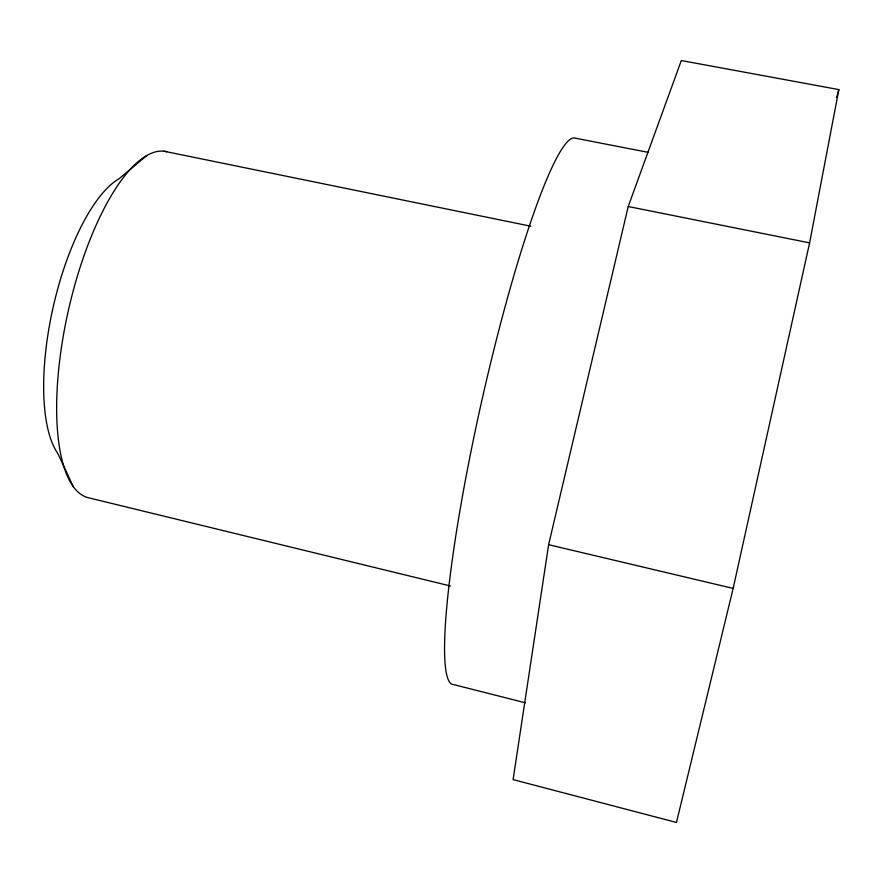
<?xml version="1.0" encoding="UTF-8"?>
<svg xmlns="http://www.w3.org/2000/svg" width="883" height="883" viewBox="0 0 883 883"><rect width="100%" height="100%" fill="white"/><g stroke="black" fill="none" stroke-linecap="round" stroke-linejoin="round"><path stroke-width="1.32" d="M548.619 544.69L513.089 779.612L676.466 822.459L733.144 588.42L809.601 242.869L838.85 89.591L681.312 60.541L628.21 206.523L548.619 544.69L733.144 588.42M836.643 97.505L838.85 89.591M146.777 155.574L119.106 178.697A148.167 52.881 -77.4 0 0 52.792 308.785A148.167 52.881 -77.4 0 0 58.013 453.796L73.245 486.61M648.442 152.395L575.749 138.267A279.999 33.598 -77.4 0 0 480.771 405.319A279.999 33.598 -77.4 0 0 453.719 684.601L525.374 702.802M628.21 206.523L809.601 242.869M164.15 151.247L530.838 226.214M450.418 585.981L87.218 497.46A177.417 60.872 -77.4 0 1 68.808 308.531A177.417 60.872 -77.4 0 1 166.766 151.721"/></g></svg>
